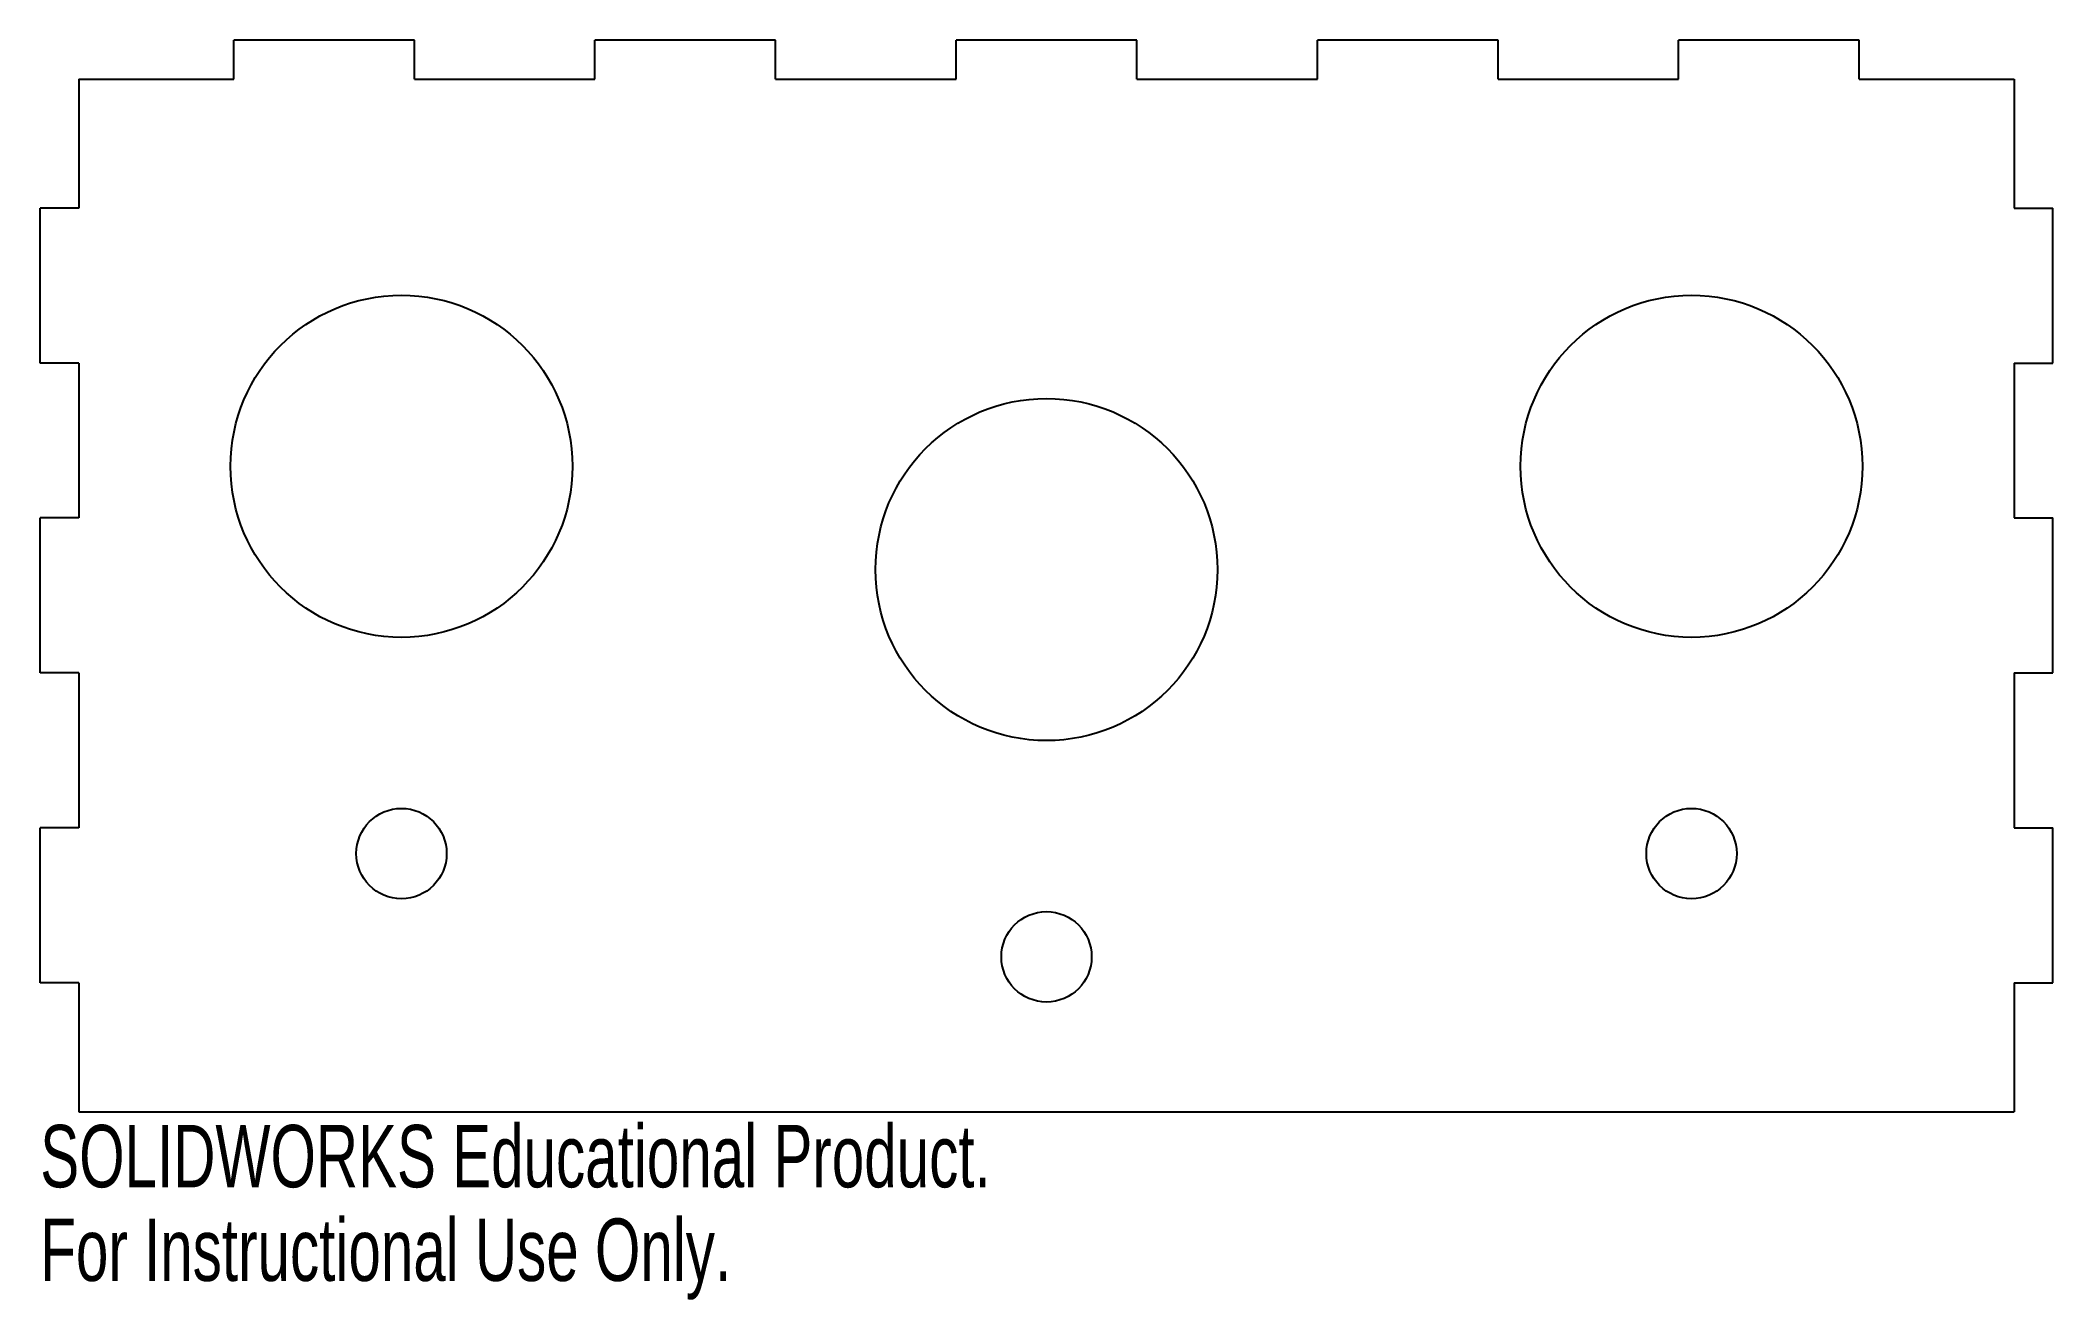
# Model space of a CAD drawing. Header units: millimetres. Extents: x -218 to -62, y 450 to 548.
import ezdxf

# ---------------------------------------------------------------- set-up
doc = ezdxf.new("R2010")
doc.units = ezdxf.units.MM
doc.styles.add('SLDTEXTSTYLE0', font='TXT', dxfattribs={"width": 0.7})

msp = doc.modelspace()

# ---------------------------------------------------------------- linework, layer by layer
at = {"color": 7, "linetype": 'Continuous', "lineweight": 25}
for p, q in [((-189, 547.97), (-203, 547.97)), ((-203, 544.97), (-203, 547.97)), ((-189, 544.97), (-189, 547.97)), ((-161, 547.97), (-175, 547.97)), ((-175, 544.97), (-175, 547.97)), ((-161, 544.97), (-161, 547.97)), ((-133, 547.97), (-147, 547.97)), ((-147, 544.97), (-147, 547.97)), ((-133, 544.97), (-133, 547.97)), ((-105, 547.97), (-119, 547.97)), ((-119, 544.97), (-119, 547.97)), ((-105, 544.97), (-105, 547.97)), ((-77, 547.97), (-91, 547.97)), ((-91, 544.97), (-91, 547.97)), ((-77, 544.97), (-77, 547.97)), ((-215, 544.97), (-203, 544.97)), ((-215, 544.97), (-215, 534.97)), ((-189, 544.97), (-175, 544.97)), ((-161, 544.97), (-147, 544.97)), ((-133, 544.97), (-119, 544.97)), ((-105, 544.97), (-91, 544.97)), ((-77, 544.97), (-65, 544.97)), ((-65, 544.97), (-65, 534.97)), ((-215, 534.97), (-218, 534.97)), ((-218, 522.97), (-218, 534.97)), ((-65, 534.97), (-62, 534.97)), ((-62, 522.97), (-62, 534.97)), ((-215, 522.97), (-218, 522.97)), ((-215, 522.97), (-215, 510.97)), ((-65, 522.97), (-65, 510.97)), ((-65, 522.97), (-62, 522.97)), ((-215, 510.97), (-218, 510.97)), ((-218, 498.97), (-218, 510.97)), ((-65, 510.97), (-62, 510.97)), ((-62, 498.97), (-62, 510.97)), ((-215, 498.97), (-218, 498.97)), ((-215, 498.97), (-215, 486.97)), ((-65, 498.97), (-65, 486.97)), ((-65, 498.97), (-62, 498.97)), ((-215, 486.97), (-218, 486.97)), ((-218, 474.97), (-218, 486.97)), ((-65, 486.97), (-62, 486.97)), ((-62, 474.97), (-62, 486.97)), ((-215, 474.97), (-218, 474.97)), ((-215, 474.97), (-215, 464.97)), ((-65, 474.97), (-65, 464.97)), ((-65, 474.97), (-62, 474.97)), ((-215, 464.97), (-65, 464.97))]:
    msp.add_line(p, q, dxfattribs=at)
for centre, radius in [((-190, 514.97), 13.25), ((-90, 514.97), 13.25), ((-140, 506.97), 13.25), ((-190, 484.97), 3.5), ((-90, 484.97), 3.5), ((-140, 476.97), 3.5)]:
    msp.add_circle(centre, radius, dxfattribs=at)

# ---------------------------------------------------------------- texts
at = {"color": 7, "linetype": 'Continuous', "char_height": 4.8336, "attachment_point": 1, "style": 'SLDTEXTSTYLE0'}
for s, insert in [('SOLIDWORKS Educational Product.', (-218, 463.95)), ('For Instructional Use Only.', (-218, 456.7))]:
    msp.add_mtext(s, dxfattribs=dict(at, insert=insert))

doc.saveas('drawing.dxf')
